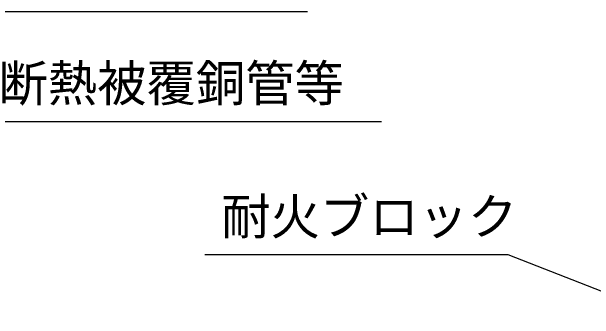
# Model space of a CAD drawing. Extents: x 443 to 1217, y -1921 to -677.
# Drawn here: x 718.46 to 758.74, y -745.17 to -723.9 of the extents above; entities that cross this region are included whole.
import ezdxf
from ezdxf.enums import TextEntityAlignment as Align

# ---------------------------------------------------------------- set-up
doc = ezdxf.new("R2010")
doc.units = 0
doc.header["$MEASUREMENT"] = 0
doc.layers.get('0').update_dxf_attribs({"linetype": 'CONTINUOUS'})
doc.layers.add('10', color=7, linetype='CONTINUOUS')
doc.styles.add('ｽﾀｲﾙ2', font='MS PGothic.ttf')

msp = doc.modelspace()

# ---------------------------------------------------------------- linework, layer by layer
at = {"color": 7, "linetype": 'Continuous'}
for p, q in [((715.755, -723.901), (738.912, -723.901)), ((716.882, -731.5), (744.029, -731.5)), ((752.783, -740.71), (731.815, -740.71)), ((764.164, -745.17), (752.783, -740.71))]:
    msp.add_line(p, q, dxfattribs=at)

# ---------------------------------------------------------------- texts
at = {"layer": '10', "style": 'ｽﾀｲﾙ2'}
for tag, p in [('断熱被覆銅管等', (717.551, -730.85)), ('耐火ブロック', (732.953, -740.061))]:
    msp.add_attdef(tag, text='', height=2.5, dxfattribs=at).set_placement(p, align=Align.BOTTOM_LEFT)

doc.saveas('drawing.dxf')
